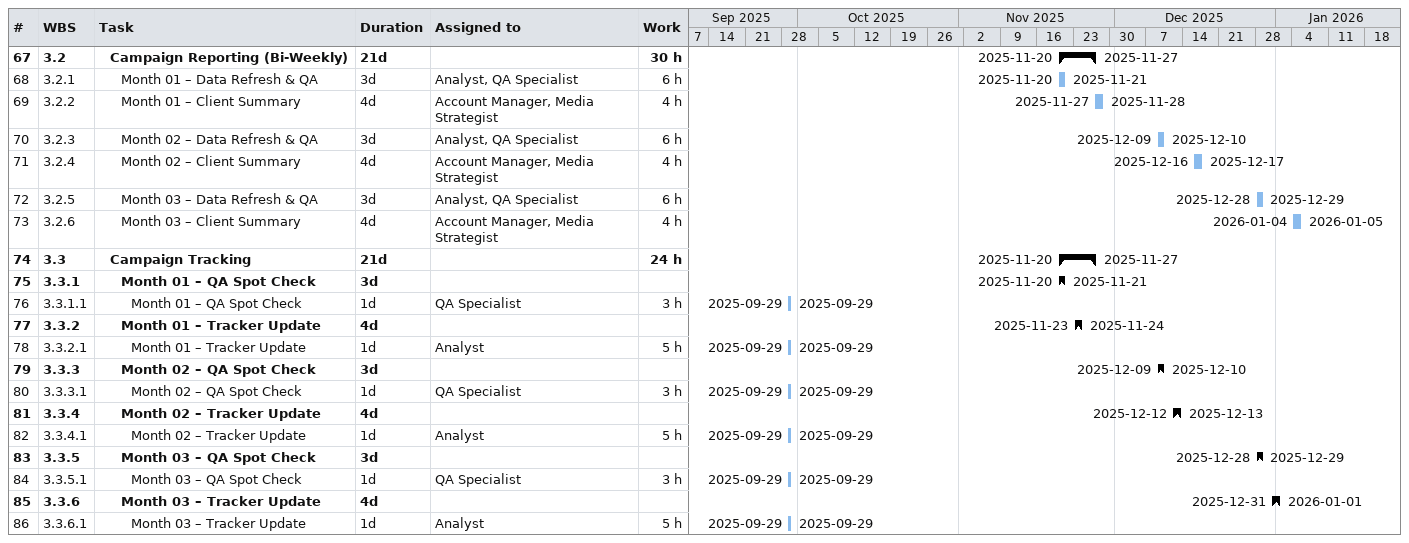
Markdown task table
| ID | WBS | Task | Duration | Start | Finish | Resources | Work (h) |
|---|---|---|---|---|---|---|---|
| 67 | 3.2 | **Campaign Reporting (Bi-Weekly)** | 21d | 2025-11-20 | 2025-11-27 |  | 30 |
| 68 | 3.2.1 | Month 01 – Data Refresh & QA | 3d | 2025-11-20 | 2025-11-21 | Analyst, QA Specialist | 6 |
| 69 | 3.2.2 | Month 01 – Client Summary | 4d | 2025-11-27 | 2025-11-28 | Account Manager, Media Strategist | 4 |
| 70 | 3.2.3 | Month 02 – Data Refresh & QA | 3d | 2025-12-09 | 2025-12-10 | Analyst, QA Specialist | 6 |
| 71 | 3.2.4 | Month 02 – Client Summary | 4d | 2025-12-16 | 2025-12-17 | Account Manager, Media Strategist | 4 |
| 72 | 3.2.5 | Month 03 – Data Refresh & QA | 3d | 2025-12-28 | 2025-12-29 | Analyst, QA Specialist | 6 |
| 73 | 3.2.6 | Month 03 – Client Summary | 4d | 2026-01-04 | 2026-01-05 | Account Manager, Media Strategist | 4 |
| 74 | 3.3 | **Campaign Tracking** | 21d | 2025-11-20 | 2025-11-27 |  | 24 |
| 75 | 3.3.1 | **Month 01 – QA Spot Check** | 3d | 2025-11-20 | 2025-11-21 |  |  |
| 76 | 3.3.1.1 | Month 01 – QA Spot Check | 1d | 2025-09-29 | 2025-09-29 | QA Specialist | 3 |
| 77 | 3.3.2 | **Month 01 – Tracker Update** | 4d | 2025-11-23 | 2025-11-24 |  |  |
| 78 | 3.3.2.1 | Month 01 – Tracker Update | 1d | 2025-09-29 | 2025-09-29 | Analyst | 5 |
| 79 | 3.3.3 | **Month 02 – QA Spot Check** | 3d | 2025-12-09 | 2025-12-10 |  |  |
| 80 | 3.3.3.1 | Month 02 – QA Spot Check | 1d | 2025-09-29 | 2025-09-29 | QA Specialist | 3 |
| 81 | 3.3.4 | **Month 02 – Tracker Update** | 4d | 2025-12-12 | 2025-12-13 |  |  |
| 82 | 3.3.4.1 | Month 02 – Tracker Update | 1d | 2025-09-29 | 2025-09-29 | Analyst | 5 |
| 83 | 3.3.5 | **Month 03 – QA Spot Check** | 3d | 2025-12-28 | 2025-12-29 |  |  |
| 84 | 3.3.5.1 | Month 03 – QA Spot Check | 1d | 2025-09-29 | 2025-09-29 | QA Specialist | 3 |
| 85 | 3.3.6 | **Month 03 – Tracker Update** | 4d | 2025-12-31 | 2026-01-01 |  |  |
| 86 | 3.3.6.1 | Month 03 – Tracker Update | 1d | 2025-09-29 | 2025-09-29 | Analyst | 5 |
